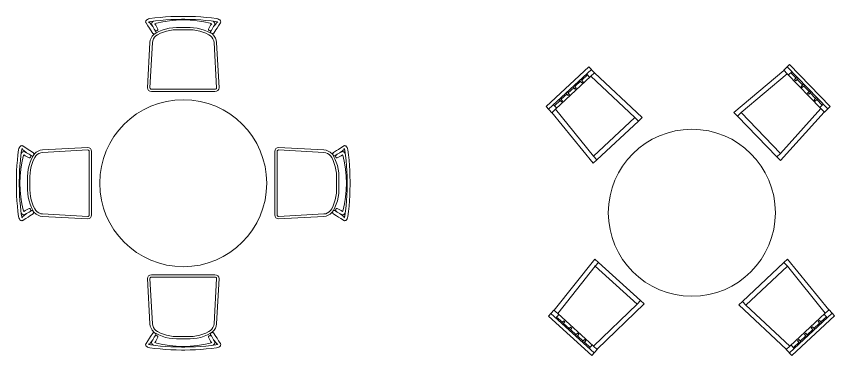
# Model space of a CAD drawing. Header units: millimetres. Extents: x 15905 to 65459, y 54615 to 76704.
# Drawn here: x 41720 to 46618, y 67674 to 69705 of the extents above; entities that cross this region are included whole.
import ezdxf

# ---------------------------------------------------------------- set-up
doc = ezdxf.new("R2010")
doc.units = ezdxf.units.MM
doc.layers.add('Столы', color=250, linetype='Continuous', lineweight=5)

# ---------------------------------------------------------------- blocks, each defined once
blk = doc.blocks.new('ОГ017 на4персон столR500')
for p, q in [((-213, 980.8), (-218.5, 977.6)), ((-218.5, 977.6), (-213, 980.8)), ((-207, 983.1), (-213, 980.8)), ((-213, 980.8), (-207, 983.1)), ((-207, 983.1), (-200, 985.1)), ((-200, 985), (-207, 983.1)), ((-168.9, 989), (-200, 985)), ((-200, 985.1), (-168.9, 989)), ((-137.9, 992.4), (-168.9, 989)), ((-168.9, 989), (-137.9, 992.4)), ((-106.3, 995.1), (-137.9, 992.4)), ((-137.9, 992.4), (-106.3, 995.1)), ((-74.4, 997.1), (-106.3, 995.1)), ((-106.3, 995.1), (-74.4, 997.1)), ((-42.2, 998.3), (-74.4, 997.1)), ((-74.4, 997.1), (-42.2, 998.3)), ((-73.3, 979.4), (-41.7, 980.6)), ((-10, 998.7), (-42.2, 998.3)), ((-42.2, 998.3), (-10, 998.7)), ((-41.7, 980.6), (-9.9, 981)), ((10, 998.7), (-10, 998.7)), ((-10, 998.7), (10, 998.7)), ((-9.9, 981), (9.9, 981)), ((41.7, 980.6), (9.9, 981)), ((42.2, 998.3), (10, 998.7)), ((42.2, 998.3), (10, 998.7)), ((73.3, 979.4), (41.7, 980.6)), ((74.4, 997.1), (42.2, 998.3)), ((74.4, 997.1), (42.2, 998.3)), ((106.3, 995.1), (74.4, 997.1)), ((106.3, 995.1), (74.4, 997.1)), ((137.9, 992.4), (106.3, 995.1)), ((137.9, 992.4), (106.3, 995.1)), ((168.9, 989), (137.9, 992.4)), ((168.9, 989), (137.9, 992.4)), ((200, 985), (168.9, 989)), ((200, 985.1), (168.9, 989)), ((207, 983.1), (200, 985.1)), ((207, 983.1), (200, 985)), ((213, 980.8), (207, 983.1)), ((213, 980.8), (207, 983.1)), ((218.5, 977.6), (213, 980.8)), ((218.5, 977.6), (213, 980.8)), ((-224.1, 969.6), (-225, 966.2)), ((-225, 966.2), (-224.1, 969.6)), ((-225, 966.2), (-224.2, 963)), ((-225, 966.2), (-224.2, 963)), ((-224.2, 963), (-223.4, 960.2)), ((-223.4, 960.2), (-224.2, 963)), ((-222.9, 972.9), (-224.1, 969.6)), ((-224.1, 969.6), (-222.9, 972.9)), ((-223.4, 960.2), (-222.3, 959)), ((-223.4, 960.2), (-222.3, 959)), ((-218.5, 977.6), (-222.9, 972.9)), ((-222.9, 972.9), (-218.5, 977.6)), ((-222.3, 959), (-211.9, 942.9)), ((-211.9, 942.9), (-222.3, 959)), ((-211.9, 942.9), (-202.6, 928.5)), ((-202.6, 928.5), (-211.9, 942.9)), ((-207.9, 961.8), (-205.5, 964.1)), ((-205.5, 964.1), (-203.7, 965.1)), ((-203.7, 965.1), (-200.2, 966.4)), ((-194.4, 952.9), (-203.5, 965.2)), ((-200.2, 966.4), (-195.7, 967.7)), ((-195.7, 967.7), (-166.3, 971.4)), ((-183.9, 939.3), (-194.4, 952.9)), ((-188.5, 957.8), (-189.4, 954.7)), ((-188.3, 948.8), (-189.4, 954.7)), ((-188.5, 957.8), (-187.5, 960.8)), ((-182.1, 937.7), (-188.3, 948.8)), ((-187.5, 960.8), (-183.7, 965.5)), ((-180.8, 935.4), (-183.9, 939.3)), ((-183.7, 965.5), (-178.6, 969.3)), ((-177.4, 929.4), (-182.1, 937.7)), ((-178.6, 969.3), (-176.9, 970.1)), ((-170.3, 951), (-169.7, 952.8)), ((-169.7, 952.8), (-169.3, 953.3)), ((-169.3, 953.3), (-167.8, 954.3)), ((-164.3, 945.7), (-168.9, 953.6)), ((-167.8, 954.3), (-164.8, 955.7)), ((-166.3, 971.4), (-135.7, 974.8)), ((-164.8, 955.7), (-160.5, 957.2)), ((-159.5, 937.1), (-164.3, 945.7)), ((-160.5, 957.2), (-122.8, 965.8)), ((-155.6, 929.8), (-159.5, 937.1)), ((-135.7, 974.8), (-104.7, 977.4)), ((-122.8, 965.8), (-83, 972.3)), ((-104.7, 977.4), (-73.3, 979.4)), ((-83, 972.3), (-41.8, 976.2)), ((-40.7, 931.4), (-62.5, 930.5)), ((-41.8, 976.2), (0, 977.1)), ((40.7, 931.4), (-40.7, 931.4)), ((41.8, 976.2), (0, 977.1)), ((62.5, 930.5), (40.7, 931.4)), ((83, 972.3), (41.8, 976.2)), ((104.7, 977.4), (73.3, 979.4)), ((122.8, 965.8), (83, 972.3)), ((135.7, 974.8), (104.7, 977.4)), ((160.5, 957.2), (122.8, 965.8)), ((166.3, 971.4), (135.7, 974.8)), ((155.6, 929.8), (159.5, 937.1)), ((159.5, 937.1), (164.3, 945.7)), ((164.8, 955.7), (160.5, 957.2)), ((164.3, 945.7), (168.9, 953.6)), ((167.8, 954.3), (164.8, 955.7)), ((195.7, 967.7), (166.3, 971.4)), ((169.3, 953.3), (167.8, 954.3)), ((169.7, 952.8), (169.3, 953.3)), ((170.3, 951), (169.7, 952.8)), ((178.6, 969.3), (176.9, 970.1)), ((177.4, 929.4), (182.1, 937.7)), ((183.7, 965.5), (178.6, 969.3)), ((180.8, 935.4), (183.9, 939.3)), ((182.1, 937.7), (188.3, 948.8)), ((187.5, 960.8), (183.7, 965.5)), ((183.9, 939.3), (194.4, 952.9)), ((188.5, 957.8), (187.5, 960.8)), ((188.3, 948.8), (189.4, 954.7)), ((188.5, 957.8), (189.4, 954.7)), ((194.4, 952.9), (203.5, 965.2)), ((200.2, 966.4), (195.7, 967.7)), ((203.7, 965.1), (200.2, 966.4)), ((202.6, 928.5), (211.9, 942.9)), ((202.6, 928.5), (211.9, 942.9)), ((205.5, 964.1), (203.7, 965.1)), ((207.9, 961.8), (205.5, 964.1)), ((211.9, 942.9), (222.3, 959)), ((211.9, 942.9), (222.3, 959)), ((222.9, 972.9), (218.5, 977.6)), ((222.9, 972.9), (218.5, 977.6)), ((222.3, 959), (223.4, 960.2)), ((223.4, 960.2), (222.3, 959)), ((223.9, 969.9), (222.9, 972.9)), ((222.9, 972.9), (223.9, 969.9)), ((223.4, 960.2), (224.2, 963)), ((223.4, 960.2), (224.2, 963)), ((225, 966.2), (223.9, 969.9)), ((225, 966.2), (223.9, 969.9)), ((224.2, 963), (225, 966.2)), ((225, 966.2), (224.2, 963)), ((-202.6, 928.5), (-195.5, 917.3)), ((-195.5, 917.3), (-202.6, 928.5)), ((-195.5, 917.3), (-181.4, 896.4)), ((-181.4, 896.4), (-195.5, 917.3)), ((-175.4, 889.8), (-185, 879.6)), ((-175.4, 889.8), (-185, 879.6)), ((-181.4, 896.4), (-179.6, 895.4)), ((-181.4, 896.4), (-177.7, 894.6)), ((-179.6, 895.4), (-177.7, 894.6)), ((-177.7, 894.6), (-175.6, 894.2)), ((-177.7, 894.6), (-173.6, 894.1)), ((-173.7, 922.4), (-177.4, 929.4)), ((-175.6, 894.2), (-173.5, 894.1)), ((-164, 898.6), (-175.4, 889.8)), ((-170.6, 893.5), (-175.4, 889.8)), ((-173.2, 921.6), (-173.7, 922.4)), ((-173.6, 894.1), (-169.5, 894.9)), ((-173.5, 894.1), (-171.4, 894.4)), ((-173.2, 921.6), (-170.4, 917.1)), ((-171.7, 873.3), (-163.2, 881.7)), ((-171.4, 894.4), (-170.6, 893.5)), ((-170.4, 917.1), (-168.4, 914.7)), ((-169.5, 915.8), (-165.1, 910.7)), ((-169.5, 894.9), (-166, 897)), ((-168.4, 914.7), (-165.7, 913)), ((-166, 897), (-163.6, 900.1)), ((-165.7, 913), (-162.5, 912.3)), ((-163.1, 907.4), (-165.1, 910.7)), ((-145.2, 908.1), (-164, 898.6)), ((-163.6, 900.1), (-162.6, 903.7)), ((-163.2, 881.7), (-153.2, 888.8)), ((-162.6, 903.7), (-163.1, 907.4)), ((-162.5, 912.3), (-159.2, 912.5)), ((-159.2, 912.5), (-156.2, 913.7)), ((-156.2, 913.7), (-153.8, 915.7)), ((-151.8, 921.2), (-155.6, 929.8)), ((-153.8, 915.7), (-152.3, 918.3)), ((-153.2, 888.8), (-136, 897.3)), ((-152.3, 918.3), (-151.8, 921.2)), ((-125.5, 916.4), (-145.2, 908.1)), ((-136, 897.3), (-117.9, 904.5)), ((-105.1, 922.9), (-125.5, 916.4)), ((-117.9, 904.5), (-99.2, 910.2)), ((-84, 927.6), (-105.1, 922.9)), ((-99.2, 910.2), (-80, 914.4)), ((-62.5, 930.5), (-84, 927.6)), ((-80, 914.4), (-60.5, 917.1)), ((-60.5, 917.1), (-40.7, 918.1)), ((-40.7, 918.1), (40.7, 918.1)), ((40.7, 918.1), (60.5, 917.1)), ((60.5, 917.1), (80, 914.4)), ((84, 927.6), (62.5, 930.5)), ((80, 914.4), (99.2, 910.2)), ((105.1, 922.9), (84, 927.6)), ((99.2, 910.2), (117.9, 904.5)), ((125.5, 916.4), (105.1, 922.9)), ((117.9, 904.5), (136, 897.3)), ((145.2, 908.1), (125.5, 916.4)), ((136, 897.3), (153.2, 888.8)), ((145.2, 908.1), (174.4, 894.3)), ((151.8, 921.2), (155.6, 929.8)), ((151.8, 921.2), (152.3, 918.3)), ((152.3, 918.3), (153.8, 915.7)), ((153.2, 888.8), (163.2, 881.7)), ((153.8, 915.7), (156.2, 913.7)), ((156.2, 913.7), (159.2, 912.5)), ((159.2, 912.5), (162.5, 912.3)), ((162.5, 912.3), (165.7, 913)), ((163.2, 881.7), (171.7, 873.3)), ((163.7, 907.6), (163.6, 903.9)), ((163.6, 903.9), (165.1, 900.5)), ((165.2, 911), (163.7, 907.6)), ((165.1, 900.5), (167.8, 897.7)), ((169.5, 915.8), (165.2, 911)), ((165.7, 913), (168.4, 914.7)), ((167.8, 897.7), (171.4, 896)), ((168.4, 914.7), (170.4, 917.1)), ((173.2, 921.6), (170.4, 917.1)), ((171.4, 896), (175.5, 895.6)), ((172.4, 895.2), (172.7, 895.7)), ((174.4, 894.2), (172.4, 895.2)), ((172.7, 895.7), (174.5, 895.6)), ((173.2, 921.6), (173.7, 922.4)), ((173.7, 922.4), (177.4, 929.4)), ((185, 879.6), (174.4, 894.3)), ((185, 879.6), (174.4, 894.2)), ((174.5, 895.6), (176.4, 895.7)), ((175.5, 895.6), (179.5, 896.5)), ((176.4, 895.7), (178.2, 896.1)), ((178.2, 896.1), (179.9, 896.7)), ((179.5, 896.5), (182.8, 898.7)), ((179.9, 896.7), (181.5, 897.6)), ((181.5, 897.6), (182.8, 898.6)), ((182.8, 898.6), (195.5, 917.3)), ((182.8, 898.7), (195.5, 917.3)), ((195.5, 917.3), (202.6, 928.5)), ((195.5, 917.3), (202.6, 928.5)), ((-199.3, 842.4), (-214.2, 570.9)), ((-199.3, 842.4), (-214.2, 570.9)), ((-197.2, 855.5), (-199.3, 842.4)), ((-197.2, 855.5), (-199.3, 842.4)), ((-199.3, 570.9), (-184.4, 841.7)), ((-192.4, 868.1), (-197.2, 855.5)), ((-192.4, 868.1), (-197.2, 855.5)), ((-185, 879.6), (-192.4, 868.1)), ((-185, 879.6), (-192.4, 868.1)), ((-184.4, 841.7), (-182.5, 852.9)), ((-182.5, 852.9), (-178.2, 863.6)), ((-178.2, 863.6), (-171.7, 873.3)), ((171.7, 873.3), (178.2, 863.6)), ((178.2, 863.6), (182.5, 852.9)), ((182.5, 852.9), (184.4, 841.7)), ((184.4, 841.7), (199.3, 570.9)), ((192.4, 868.1), (185, 879.6)), ((192.4, 868.1), (185, 879.6)), ((197.2, 855.5), (192.4, 868.1)), ((197.2, 855.5), (192.4, 868.1)), ((199.3, 842.4), (197.2, 855.5)), ((199.3, 842.4), (197.2, 855.5)), ((214.2, 570.9), (199.3, 842.4)), ((214.2, 570.9), (199.3, 842.4)), ((-214.2, 570.9), (-212.3, 562.4)), ((-214.2, 570.9), (-212.3, 562.4)), ((-212.3, 562.4), (-206.9, 555.2)), ((-212.3, 562.4), (-206.9, 555.2)), ((-206.9, 555.2), (-198.9, 550.4)), ((-206.9, 555.2), (-198.9, 550.4)), ((-198.5, 567.5), (-199.3, 570.9)), ((-198.9, 550.4), (-189.3, 548.7)), ((-198.9, 550.4), (-189.3, 548.7)), ((-196.4, 564.6), (-198.5, 567.5)), ((-193.1, 562.7), (-196.4, 564.6)), ((-189.3, 562), (-193.1, 562.7)), ((189.3, 562), (-189.3, 562)), ((-189.3, 548.7), (189.3, 548.7)), ((-189.3, 548.7), (189.3, 548.7)), ((193.1, 562.7), (189.3, 562)), ((189.3, 548.7), (198.9, 550.4)), ((189.3, 548.7), (198.9, 550.4)), ((196.4, 564.6), (193.1, 562.7)), ((198.5, 567.5), (196.4, 564.6)), ((199.3, 570.9), (198.5, 567.5)), ((198.9, 550.4), (206.9, 555.2)), ((198.9, 550.4), (206.9, 555.2)), ((206.9, 555.2), (212.3, 562.4)), ((206.9, 555.2), (212.3, 562.4)), ((212.3, 562.4), (214.2, 570.9)), ((212.3, 562.4), (214.2, 570.9)), ((-989, 168.9), (-985, 200)), ((-985.1, 200), (-989, 168.9)), ((-983.1, 207), (-985.1, 200)), ((-985, 200), (-983.1, 207)), ((-983.1, 207), (-980.8, 213)), ((-980.8, 213), (-983.1, 207)), ((-980.8, 213), (-977.6, 218.5)), ((-977.6, 218.5), (-980.8, 213)), ((-977.6, 218.5), (-972.9, 222.9)), ((-972.9, 222.9), (-977.6, 218.5)), ((-972.9, 222.9), (-969.6, 224.1)), ((-969.6, 224.1), (-972.9, 222.9)), ((-969.6, 224.1), (-966.2, 225)), ((-966.2, 225), (-969.6, 224.1)), ((-966.4, 200.2), (-967.7, 195.7)), ((-965.1, 203.7), (-966.4, 200.2)), ((-966.2, 225), (-963, 224.2)), ((-966.2, 225), (-963, 224.2)), ((-952.9, 194.4), (-965.2, 203.5)), ((-964.1, 205.5), (-965.1, 203.7)), ((-961.8, 207.9), (-964.1, 205.5)), ((-963, 224.2), (-960.2, 223.4)), ((-960.2, 223.4), (-963, 224.2)), ((-960.2, 223.4), (-959, 222.3)), ((-960.2, 223.4), (-959, 222.3)), ((-959, 222.3), (-942.9, 211.9)), ((-942.9, 211.9), (-959, 222.3)), ((-942.9, 211.9), (-928.5, 202.6)), ((-928.5, 202.6), (-942.9, 211.9)), ((-928.5, 202.6), (-917.3, 195.5)), ((-917.3, 195.5), (-928.5, 202.6)), ((-868.1, 192.4), (-855.5, 197.2)), ((-868.1, 192.4), (-855.5, 197.2)), ((-855.5, 197.2), (-842.4, 199.3)), ((-855.5, 197.2), (-842.4, 199.3)), ((-842.4, 199.3), (-570.9, 214.2)), ((-842.4, 199.3), (-570.9, 214.2)), ((-570.9, 199.3), (-841.7, 184.4)), ((-570.9, 214.2), (-562.4, 212.3)), ((-570.9, 214.2), (-562.4, 212.3)), ((-567.5, 198.5), (-570.9, 199.3)), ((-564.6, 196.4), (-567.5, 198.5)), ((-562.7, 193.1), (-564.6, 196.4)), ((-562.4, 212.3), (-555.2, 206.9)), ((-562.4, 212.3), (-555.2, 206.9)), ((-555.2, 206.9), (-550.4, 198.9)), ((-555.2, 206.9), (-550.4, 198.9)), ((-550.4, 198.9), (-548.7, 189.3)), ((-550.4, 198.9), (-548.7, 189.3)), ((548.7, 189.3), (550.4, 198.9)), ((548.7, 189.3), (550.4, 198.9)), ((550.4, 198.9), (555.2, 206.9)), ((550.4, 198.9), (555.2, 206.9)), ((555.2, 206.9), (562.4, 212.3)), ((555.2, 206.9), (562.4, 212.3)), ((562.4, 212.3), (570.9, 214.2)), ((562.4, 212.3), (570.9, 214.2)), ((564.6, 196.4), (562.7, 193.1)), ((567.5, 198.5), (564.6, 196.4)), ((570.9, 199.3), (567.5, 198.5)), ((570.9, 214.2), (842.4, 199.3)), ((570.9, 214.2), (842.4, 199.3)), ((841.7, 184.4), (570.9, 199.3)), ((842.4, 199.3), (855.5, 197.2)), ((842.4, 199.3), (855.5, 197.2)), ((855.5, 197.2), (868.1, 192.4)), ((855.5, 197.2), (868.1, 192.4)), ((917.3, 195.5), (928.5, 202.6)), ((917.3, 195.5), (928.5, 202.6)), ((928.5, 202.6), (942.9, 211.9)), ((928.5, 202.6), (942.9, 211.9)), ((942.9, 211.9), (959, 222.3)), ((942.9, 211.9), (959, 222.3)), ((952.9, 194.4), (965.2, 203.5)), ((959, 222.3), (960.2, 223.4)), ((960.2, 223.4), (959, 222.3)), ((960.2, 223.4), (963, 224.2)), ((960.2, 223.4), (963, 224.2)), ((961.8, 207.9), (964.1, 205.5)), ((963, 224.2), (966.2, 225)), ((966.2, 225), (963, 224.2)), ((964.1, 205.5), (965.1, 203.7)), ((965.1, 203.7), (966.4, 200.2)), ((966.2, 225), (969.9, 223.9)), ((966.2, 225), (969.9, 223.9)), ((966.4, 200.2), (967.7, 195.7)), ((969.9, 223.9), (972.9, 222.9)), ((972.9, 222.9), (969.9, 223.9)), ((972.9, 222.9), (977.6, 218.5)), ((972.9, 222.9), (977.6, 218.5)), ((977.6, 218.5), (980.8, 213)), ((977.6, 218.5), (980.8, 213)), ((980.8, 213), (983.1, 207)), ((980.8, 213), (983.1, 207)), ((983.1, 207), (985, 200)), ((983.1, 207), (985.1, 200)), ((985, 200), (989, 168.9)), ((985.1, 200), (989, 168.9)), ((-992.4, 137.9), (-989, 168.9)), ((-989, 168.9), (-992.4, 137.9)), ((-971.4, 166.3), (-974.8, 135.7)), ((-967.7, 195.7), (-971.4, 166.3)), ((-969.3, 178.6), (-970.1, 176.9)), ((-965.5, 183.7), (-969.3, 178.6)), ((-957.2, 160.5), (-965.8, 122.8)), ((-960.8, 187.5), (-965.5, 183.7)), ((-957.8, 188.5), (-960.8, 187.5)), ((-957.8, 188.5), (-954.7, 189.4)), ((-955.7, 164.8), (-957.2, 160.5)), ((-954.3, 167.8), (-955.7, 164.8)), ((-948.8, 188.3), (-954.7, 189.4)), ((-953.3, 169.3), (-954.3, 167.8)), ((-945.7, 164.3), (-953.6, 168.9)), ((-952.8, 169.7), (-953.3, 169.3)), ((-939.3, 183.9), (-952.9, 194.4)), ((-951, 170.3), (-952.8, 169.7)), ((-937.7, 182.1), (-948.8, 188.3)), ((-937.1, 159.5), (-945.7, 164.3)), ((-935.4, 180.8), (-939.3, 183.9)), ((-929.4, 177.4), (-937.7, 182.1)), ((-929.8, 155.6), (-937.1, 159.5)), ((-921.2, 151.8), (-929.8, 155.6)), ((-922.4, 173.7), (-929.4, 177.4)), ((-921.6, 173.2), (-922.4, 173.7)), ((-921.6, 173.2), (-917.1, 170.4)), ((-918.3, 152.3), (-921.2, 151.8)), ((-915.7, 153.8), (-918.3, 152.3)), ((-917.3, 195.5), (-896.4, 181.4)), ((-896.4, 181.4), (-917.3, 195.5)), ((-917.1, 170.4), (-914.7, 168.4)), ((-915.8, 169.5), (-910.7, 165.1)), ((-913.7, 156.2), (-915.7, 153.8)), ((-914.7, 168.4), (-913, 165.7)), ((-912.5, 159.2), (-913.7, 156.2)), ((-913, 165.7), (-912.3, 162.5)), ((-912.3, 162.5), (-912.5, 159.2)), ((-907.4, 163.1), (-910.7, 165.1)), ((-908.1, 145.2), (-898.6, 164)), ((-903.7, 162.6), (-907.4, 163.1)), ((-900.1, 163.6), (-903.7, 162.6)), ((-897, 166), (-900.1, 163.6)), ((-898.6, 164), (-889.8, 175.4)), ((-888.8, 153.2), (-897.3, 136)), ((-894.9, 169.5), (-897, 166)), ((-896.4, 181.4), (-895.4, 179.6)), ((-896.4, 181.4), (-894.6, 177.7)), ((-895.4, 179.6), (-894.6, 177.7)), ((-894.1, 173.6), (-894.9, 169.5)), ((-894.6, 177.7), (-894.2, 175.6)), ((-894.6, 177.7), (-894.1, 173.6)), ((-894.1, 173.5), (-894.4, 171.4)), ((-894.4, 171.4), (-893.5, 170.6)), ((-894.2, 175.6), (-894.1, 173.5)), ((-893.5, 170.6), (-889.8, 175.4)), ((-889.8, 175.4), (-879.6, 185)), ((-889.8, 175.4), (-879.6, 185)), ((-881.7, 163.2), (-888.8, 153.2)), ((-873.3, 171.7), (-881.7, 163.2)), ((-879.6, 185), (-868.1, 192.4)), ((-879.6, 185), (-868.1, 192.4)), ((-863.6, 178.2), (-873.3, 171.7)), ((-852.9, 182.5), (-863.6, 178.2)), ((-841.7, 184.4), (-852.9, 182.5)), ((-562, 189.3), (-562.7, 193.1)), ((-562, -189.3), (-562, 189.3)), ((-548.7, 189.3), (-548.7, -189.3)), ((-548.7, 189.3), (-548.7, -189.3)), ((548.7, -189.3), (548.7, 189.3)), ((548.7, -189.3), (548.7, 189.3)), ((562.7, 193.1), (562, 189.3)), ((562, 189.3), (562, -189.3)), ((852.9, 182.5), (841.7, 184.4)), ((863.6, 178.2), (852.9, 182.5)), ((873.3, 171.7), (863.6, 178.2)), ((868.1, 192.4), (879.6, 185)), ((868.1, 192.4), (879.6, 185)), ((881.7, 163.2), (873.3, 171.7)), ((879.6, 185), (894.2, 174.4)), ((879.6, 185), (894.3, 174.4)), ((888.8, 153.2), (881.7, 163.2)), ((897.3, 136), (888.8, 153.2)), ((894.2, 174.4), (895.2, 172.4)), ((908.1, 145.2), (894.3, 174.4)), ((895.2, 172.4), (895.7, 172.7)), ((895.6, 175.5), (896.5, 179.5)), ((895.6, 174.5), (895.7, 176.4)), ((896, 171.4), (895.6, 175.5)), ((895.7, 172.7), (895.6, 174.5)), ((895.7, 176.4), (896.1, 178.2)), ((897.7, 167.8), (896, 171.4)), ((896.1, 178.2), (896.7, 179.9)), ((896.5, 179.5), (898.7, 182.8)), ((896.7, 179.9), (897.6, 181.5)), ((897.6, 181.5), (898.6, 182.8)), ((900.5, 165.1), (897.7, 167.8)), ((898.6, 182.8), (917.3, 195.5)), ((898.7, 182.8), (917.3, 195.5)), ((903.9, 163.6), (900.5, 165.1)), ((907.6, 163.7), (903.9, 163.6)), ((911, 165.2), (907.6, 163.7)), ((915.8, 169.5), (911, 165.2)), ((912.3, 162.5), (913, 165.7)), ((912.5, 159.2), (912.3, 162.5)), ((913.7, 156.2), (912.5, 159.2)), ((913, 165.7), (914.7, 168.4)), ((915.7, 153.8), (913.7, 156.2)), ((914.7, 168.4), (917.1, 170.4)), ((918.3, 152.3), (915.7, 153.8)), ((921.6, 173.2), (917.1, 170.4)), ((921.2, 151.8), (918.3, 152.3)), ((921.2, 151.8), (929.8, 155.6)), ((921.6, 173.2), (922.4, 173.7)), ((922.4, 173.7), (929.4, 177.4)), ((929.4, 177.4), (937.7, 182.1)), ((929.8, 155.6), (937.1, 159.5)), ((935.4, 180.8), (939.3, 183.9)), ((937.1, 159.5), (945.7, 164.3)), ((937.7, 182.1), (948.8, 188.3)), ((939.3, 183.9), (952.9, 194.4)), ((945.7, 164.3), (953.6, 168.9)), ((948.8, 188.3), (954.7, 189.4)), ((951, 170.3), (952.8, 169.7)), ((952.8, 169.7), (953.3, 169.3)), ((953.3, 169.3), (954.3, 167.8)), ((954.3, 167.8), (955.7, 164.8)), ((957.8, 188.5), (954.7, 189.4)), ((955.7, 164.8), (957.2, 160.5)), ((957.2, 160.5), (965.8, 122.8)), ((957.8, 188.5), (960.8, 187.5)), ((960.8, 187.5), (965.5, 183.7)), ((965.5, 183.7), (969.3, 178.6)), ((967.7, 195.7), (971.4, 166.3)), ((969.3, 178.6), (970.1, 176.9)), ((971.4, 166.3), (974.8, 135.7)), ((989, 168.9), (992.4, 137.9)), ((989, 168.9), (992.4, 137.9)), ((-997.1, 74.4), (-995.1, 106.3)), ((-995.1, 106.3), (-997.1, 74.4)), ((-995.1, 106.3), (-992.4, 137.9)), ((-992.4, 137.9), (-995.1, 106.3)), ((-977.4, 104.7), (-979.4, 73.3)), ((-974.8, 135.7), (-977.4, 104.7)), ((-965.8, 122.8), (-972.3, 83)), ((-927.6, 84), (-922.9, 105.1)), ((-922.9, 105.1), (-916.4, 125.5)), ((-916.4, 125.5), (-908.1, 145.2)), ((-910.2, 99.2), (-914.4, 80)), ((-904.5, 117.9), (-910.2, 99.2)), ((-897.3, 136), (-904.5, 117.9)), ((904.5, 117.9), (897.3, 136)), ((910.2, 99.2), (904.5, 117.9)), ((908.1, 145.2), (916.4, 125.5)), ((914.4, 80), (910.2, 99.2)), ((916.4, 125.5), (922.9, 105.1)), ((922.9, 105.1), (927.6, 84)), ((965.8, 122.8), (972.3, 83)), ((974.8, 135.7), (977.4, 104.7)), ((977.4, 104.7), (979.4, 73.3)), ((992.4, 137.9), (995.1, 106.3)), ((992.4, 137.9), (995.1, 106.3)), ((995.1, 106.3), (997.1, 74.4)), ((995.1, 106.3), (997.1, 74.4)), ((-998.3, 42.2), (-997.1, 74.4)), ((-997.1, 74.4), (-998.3, 42.2)), ((-979.4, 73.3), (-980.6, 41.7)), ((-972.3, 83), (-976.2, 41.8)), ((-931.4, 40.7), (-930.5, 62.5)), ((-930.5, 62.5), (-927.6, 84)), ((-917.1, 60.5), (-918.1, 40.7)), ((-914.4, 80), (-917.1, 60.5)), ((917.1, 60.5), (914.4, 80)), ((918.1, 40.7), (917.1, 60.5)), ((927.6, 84), (930.5, 62.5)), ((930.5, 62.5), (931.4, 40.7)), ((972.3, 83), (976.2, 41.8)), ((979.4, 73.3), (980.6, 41.7)), ((997.1, 74.4), (998.3, 42.2)), ((997.1, 74.4), (998.3, 42.2)), ((-998.7, 10), (-998.3, 42.2)), ((-998.3, 42.2), (-998.7, 10)), ((-998.7, -10), (-998.7, 10)), ((-998.7, 10), (-998.7, -10)), ((-980.6, 41.7), (-981, 9.9)), ((-981, 9.9), (-981, -9.9)), ((-976.2, 41.8), (-977.1, 0)), ((-931.4, -40.7), (-931.4, 40.7)), ((-918.1, 40.7), (-918.1, -40.7)), ((918.1, -40.7), (918.1, 40.7)), ((931.4, 40.7), (931.4, -40.7)), ((976.2, 41.8), (977.1, 0)), ((976.2, -41.8), (977.1, 0)), ((980.6, 41.7), (981, 9.9)), ((981, -9.9), (981, 9.9)), ((998.3, 42.2), (998.7, 10)), ((998.3, 42.2), (998.7, 10)), ((998.7, 10), (998.7, -10)), ((998.7, -10), (998.7, 10)), ((-998.3, -42.2), (-998.7, -10)), ((-998.3, -42.2), (-998.7, -10)), ((-997.1, -74.4), (-998.3, -42.2)), ((-997.1, -74.4), (-998.3, -42.2)), ((-980.6, -41.7), (-981, -9.9)), ((-979.4, -73.3), (-980.6, -41.7)), ((-976.2, -41.8), (-977.1, 0)), ((-972.3, -83), (-976.2, -41.8)), ((-930.5, -62.5), (-931.4, -40.7)), ((-918.1, -40.7), (-917.1, -60.5)), ((917.1, -60.5), (918.1, -40.7)), ((931.4, -40.7), (930.5, -62.5)), ((972.3, -83), (976.2, -41.8)), ((979.4, -73.3), (980.6, -41.7)), ((980.6, -41.7), (981, -9.9)), ((998.3, -42.2), (997.1, -74.4)), ((997.1, -74.4), (998.3, -42.2)), ((998.7, -10), (998.3, -42.2)), ((998.3, -42.2), (998.7, -10)), ((-995.1, -106.3), (-997.1, -74.4)), ((-995.1, -106.3), (-997.1, -74.4)), ((-977.4, -104.7), (-979.4, -73.3)), ((-965.8, -122.8), (-972.3, -83)), ((-927.6, -84), (-930.5, -62.5)), ((-922.9, -105.1), (-927.6, -84)), ((-917.1, -60.5), (-914.4, -80)), ((-914.4, -80), (-910.2, -99.2)), ((910.2, -99.2), (914.4, -80)), ((914.4, -80), (917.1, -60.5)), ((927.6, -84), (922.9, -105.1)), ((930.5, -62.5), (927.6, -84)), ((965.8, -122.8), (972.3, -83)), ((977.4, -104.7), (979.4, -73.3)), ((997.1, -74.4), (995.1, -106.3)), ((995.1, -106.3), (997.1, -74.4)), ((-992.4, -137.9), (-995.1, -106.3)), ((-992.4, -137.9), (-995.1, -106.3)), ((-989, -168.9), (-992.4, -137.9)), ((-989, -168.9), (-992.4, -137.9)), ((-974.8, -135.7), (-977.4, -104.7)), ((-971.4, -166.3), (-974.8, -135.7)), ((-957.2, -160.5), (-965.8, -122.8)), ((-916.4, -125.5), (-922.9, -105.1)), ((-908.1, -145.2), (-916.4, -125.5)), ((-910.2, -99.2), (-904.5, -117.9)), ((-908.1, -145.2), (-894.3, -174.4)), ((-904.5, -117.9), (-897.3, -136)), ((-897.3, -136), (-888.8, -153.2)), ((888.8, -153.2), (897.3, -136)), ((897.3, -136), (904.5, -117.9)), ((908.1, -145.2), (898.6, -164)), ((904.5, -117.9), (910.2, -99.2)), ((916.4, -125.5), (908.1, -145.2)), ((922.9, -105.1), (916.4, -125.5)), ((957.2, -160.5), (965.8, -122.8)), ((971.4, -166.3), (974.8, -135.7)), ((974.8, -135.7), (977.4, -104.7)), ((992.4, -137.9), (989, -168.9)), ((989, -168.9), (992.4, -137.9)), ((995.1, -106.3), (992.4, -137.9)), ((992.4, -137.9), (995.1, -106.3)), ((-985, -200), (-989, -168.9)), ((-985.1, -200), (-989, -168.9)), ((-967.7, -195.7), (-971.4, -166.3)), ((-969.3, -178.6), (-970.1, -176.9)), ((-965.5, -183.7), (-969.3, -178.6)), ((-966.4, -200.2), (-967.7, -195.7)), ((-960.8, -187.5), (-965.5, -183.7)), ((-952.9, -194.4), (-965.2, -203.5)), ((-957.8, -188.5), (-960.8, -187.5)), ((-957.8, -188.5), (-954.7, -189.4)), ((-955.7, -164.8), (-957.2, -160.5)), ((-954.3, -167.8), (-955.7, -164.8)), ((-948.8, -188.3), (-954.7, -189.4)), ((-953.3, -169.3), (-954.3, -167.8)), ((-945.7, -164.3), (-953.6, -168.9)), ((-952.8, -169.7), (-953.3, -169.3)), ((-939.3, -183.9), (-952.9, -194.4)), ((-951, -170.3), (-952.8, -169.7)), ((-937.7, -182.1), (-948.8, -188.3)), ((-937.1, -159.5), (-945.7, -164.3)), ((-935.4, -180.8), (-939.3, -183.9)), ((-929.4, -177.4), (-937.7, -182.1)), ((-929.8, -155.6), (-937.1, -159.5)), ((-921.2, -151.8), (-929.8, -155.6)), ((-922.4, -173.7), (-929.4, -177.4)), ((-917.3, -195.5), (-928.5, -202.6)), ((-917.3, -195.5), (-928.5, -202.6)), ((-921.6, -173.2), (-922.4, -173.7)), ((-921.6, -173.2), (-917.1, -170.4)), ((-921.2, -151.8), (-918.3, -152.3)), ((-918.3, -152.3), (-915.7, -153.8)), ((-898.6, -182.8), (-917.3, -195.5)), ((-898.7, -182.8), (-917.3, -195.5)), ((-914.7, -168.4), (-917.1, -170.4)), ((-915.8, -169.5), (-911, -165.2)), ((-915.7, -153.8), (-913.7, -156.2)), ((-913, -165.7), (-914.7, -168.4)), ((-913.7, -156.2), (-912.5, -159.2)), ((-912.3, -162.5), (-913, -165.7)), ((-912.5, -159.2), (-912.3, -162.5)), ((-911, -165.2), (-907.6, -163.7)), ((-907.6, -163.7), (-903.9, -163.6)), ((-903.9, -163.6), (-900.5, -165.1)), ((-900.5, -165.1), (-897.7, -167.8)), ((-896.5, -179.5), (-898.7, -182.8)), ((-897.6, -181.5), (-898.6, -182.8)), ((-897.7, -167.8), (-896, -171.4)), ((-896.7, -179.9), (-897.6, -181.5)), ((-896.1, -178.2), (-896.7, -179.9)), ((-895.6, -175.5), (-896.5, -179.5)), ((-895.7, -176.4), (-896.1, -178.2)), ((-896, -171.4), (-895.6, -175.5)), ((-895.2, -172.4), (-895.7, -172.7)), ((-895.7, -172.7), (-895.6, -174.5)), ((-895.6, -174.5), (-895.7, -176.4)), ((-894.2, -174.4), (-895.2, -172.4)), ((-879.6, -185), (-894.3, -174.4)), ((-879.6, -185), (-894.2, -174.4)), ((-888.8, -153.2), (-881.7, -163.2)), ((-881.7, -163.2), (-873.3, -171.7)), ((-868.1, -192.4), (-879.6, -185)), ((-868.1, -192.4), (-879.6, -185)), ((-873.3, -171.7), (-863.6, -178.2)), ((-855.5, -197.2), (-868.1, -192.4)), ((-855.5, -197.2), (-868.1, -192.4)), ((-863.6, -178.2), (-852.9, -182.5)), ((-852.9, -182.5), (-841.7, -184.4)), ((-841.7, -184.4), (-570.9, -199.3)), ((-564.6, -196.4), (-562.7, -193.1)), ((-562.7, -193.1), (-562, -189.3)), ((-548.7, -189.3), (-550.4, -198.9)), ((-548.7, -189.3), (-550.4, -198.9)), ((550.4, -198.9), (548.7, -189.3)), ((550.4, -198.9), (548.7, -189.3)), ((562, -189.3), (562.7, -193.1)), ((562.7, -193.1), (564.6, -196.4)), ((570.9, -199.3), (841.7, -184.4)), ((841.7, -184.4), (852.9, -182.5)), ((852.9, -182.5), (863.6, -178.2)), ((868.1, -192.4), (855.5, -197.2)), ((868.1, -192.4), (855.5, -197.2)), ((863.6, -178.2), (873.3, -171.7)), ((879.6, -185), (868.1, -192.4)), ((879.6, -185), (868.1, -192.4)), ((873.3, -171.7), (881.7, -163.2)), ((889.8, -175.4), (879.6, -185)), ((889.8, -175.4), (879.6, -185)), ((881.7, -163.2), (888.8, -153.2)), ((898.6, -164), (889.8, -175.4)), ((893.5, -170.6), (889.8, -175.4)), ((894.4, -171.4), (893.5, -170.6)), ((894.1, -173.6), (894.9, -169.5)), ((894.1, -173.5), (894.4, -171.4)), ((894.2, -175.6), (894.1, -173.5)), ((894.6, -177.7), (894.1, -173.6)), ((894.6, -177.7), (894.2, -175.6)), ((895.4, -179.6), (894.6, -177.7)), ((896.4, -181.4), (894.6, -177.7)), ((894.9, -169.5), (897, -166)), ((896.4, -181.4), (895.4, -179.6)), ((917.3, -195.5), (896.4, -181.4)), ((896.4, -181.4), (917.3, -195.5)), ((897, -166), (900.1, -163.6)), ((900.1, -163.6), (903.7, -162.6)), ((903.7, -162.6), (907.4, -163.1)), ((907.4, -163.1), (910.7, -165.1)), ((915.8, -169.5), (910.7, -165.1)), ((912.3, -162.5), (912.5, -159.2)), ((913, -165.7), (912.3, -162.5)), ((912.5, -159.2), (913.7, -156.2)), ((914.7, -168.4), (913, -165.7)), ((913.7, -156.2), (915.7, -153.8)), ((917.1, -170.4), (914.7, -168.4)), ((915.7, -153.8), (918.3, -152.3)), ((921.6, -173.2), (917.1, -170.4)), ((928.5, -202.6), (917.3, -195.5)), ((917.3, -195.5), (928.5, -202.6)), ((918.3, -152.3), (921.2, -151.8)), ((921.2, -151.8), (929.8, -155.6)), ((921.6, -173.2), (922.4, -173.7)), ((922.4, -173.7), (929.4, -177.4)), ((929.4, -177.4), (937.7, -182.1)), ((929.8, -155.6), (937.1, -159.5)), ((935.4, -180.8), (939.3, -183.9)), ((937.1, -159.5), (945.7, -164.3)), ((937.7, -182.1), (948.8, -188.3)), ((939.3, -183.9), (952.9, -194.4)), ((945.7, -164.3), (953.6, -168.9)), ((948.8, -188.3), (954.7, -189.4)), ((951, -170.3), (952.8, -169.7)), ((952.8, -169.7), (953.3, -169.3)), ((952.9, -194.4), (965.2, -203.5)), ((953.3, -169.3), (954.3, -167.8)), ((954.3, -167.8), (955.7, -164.8)), ((957.8, -188.5), (954.7, -189.4)), ((955.7, -164.8), (957.2, -160.5)), ((957.8, -188.5), (960.8, -187.5)), ((960.8, -187.5), (965.5, -183.7)), ((965.5, -183.7), (969.3, -178.6)), ((966.4, -200.2), (967.7, -195.7)), ((967.7, -195.7), (971.4, -166.3)), ((969.3, -178.6), (970.1, -176.9)), ((989, -168.9), (985, -200)), ((985.1, -200), (989, -168.9)), ((-983.1, -207), (-985.1, -200)), ((-983.1, -207), (-985, -200)), ((-980.8, -213), (-983.1, -207)), ((-980.8, -213), (-983.1, -207)), ((-977.6, -218.5), (-980.8, -213)), ((-977.6, -218.5), (-980.8, -213)), ((-972.9, -222.9), (-977.6, -218.5)), ((-972.9, -222.9), (-977.6, -218.5)), ((-969.9, -223.9), (-972.9, -222.9)), ((-972.9, -222.9), (-969.9, -223.9)), ((-966.2, -225), (-969.9, -223.9)), ((-966.2, -225), (-969.9, -223.9)), ((-965.1, -203.7), (-966.4, -200.2)), ((-963, -224.2), (-966.2, -225)), ((-966.2, -225), (-963, -224.2)), ((-964.1, -205.5), (-965.1, -203.7)), ((-961.8, -207.9), (-964.1, -205.5)), ((-960.2, -223.4), (-963, -224.2)), ((-960.2, -223.4), (-963, -224.2)), ((-959, -222.3), (-960.2, -223.4)), ((-960.2, -223.4), (-959, -222.3)), ((-942.9, -211.9), (-959, -222.3)), ((-942.9, -211.9), (-959, -222.3)), ((-928.5, -202.6), (-942.9, -211.9)), ((-928.5, -202.6), (-942.9, -211.9)), ((-842.4, -199.3), (-855.5, -197.2)), ((-842.4, -199.3), (-855.5, -197.2)), ((-570.9, -214.2), (-842.4, -199.3)), ((-570.9, -214.2), (-842.4, -199.3)), ((-570.9, -199.3), (-567.5, -198.5)), ((-562.4, -212.3), (-570.9, -214.2)), ((-562.4, -212.3), (-570.9, -214.2)), ((-567.5, -198.5), (-564.6, -196.4)), ((-555.2, -206.9), (-562.4, -212.3)), ((-555.2, -206.9), (-562.4, -212.3)), ((-550.4, -198.9), (-555.2, -206.9)), ((-550.4, -198.9), (-555.2, -206.9)), ((555.2, -206.9), (550.4, -198.9)), ((555.2, -206.9), (550.4, -198.9)), ((562.4, -212.3), (555.2, -206.9)), ((562.4, -212.3), (555.2, -206.9)), ((570.9, -214.2), (562.4, -212.3)), ((570.9, -214.2), (562.4, -212.3)), ((564.6, -196.4), (567.5, -198.5)), ((567.5, -198.5), (570.9, -199.3)), ((842.4, -199.3), (570.9, -214.2)), ((842.4, -199.3), (570.9, -214.2)), ((855.5, -197.2), (842.4, -199.3)), ((855.5, -197.2), (842.4, -199.3)), ((942.9, -211.9), (928.5, -202.6)), ((928.5, -202.6), (942.9, -211.9)), ((959, -222.3), (942.9, -211.9)), ((942.9, -211.9), (959, -222.3)), ((960.2, -223.4), (959, -222.3)), ((960.2, -223.4), (959, -222.3)), ((963, -224.2), (960.2, -223.4)), ((960.2, -223.4), (963, -224.2)), ((961.8, -207.9), (964.1, -205.5)), ((966.2, -225), (963, -224.2)), ((966.2, -225), (963, -224.2)), ((964.1, -205.5), (965.1, -203.7)), ((965.1, -203.7), (966.4, -200.2)), ((969.6, -224.1), (966.2, -225)), ((966.2, -225), (969.6, -224.1)), ((972.9, -222.9), (969.6, -224.1)), ((969.6, -224.1), (972.9, -222.9)), ((977.6, -218.5), (972.9, -222.9)), ((972.9, -222.9), (977.6, -218.5)), ((980.8, -213), (977.6, -218.5)), ((977.6, -218.5), (980.8, -213)), ((983.1, -207), (980.8, -213)), ((980.8, -213), (983.1, -207)), ((985, -200), (983.1, -207)), ((983.1, -207), (985.1, -200)), ((-212.3, -562.4), (-214.2, -570.9)), ((-212.3, -562.4), (-214.2, -570.9)), ((-214.2, -570.9), (-199.3, -842.4)), ((-214.2, -570.9), (-199.3, -842.4)), ((-206.9, -555.2), (-212.3, -562.4)), ((-206.9, -555.2), (-212.3, -562.4)), ((-198.9, -550.4), (-206.9, -555.2)), ((-198.9, -550.4), (-206.9, -555.2)), ((-199.3, -570.9), (-198.5, -567.5)), ((-184.4, -841.7), (-199.3, -570.9)), ((-189.3, -548.7), (-198.9, -550.4)), ((-189.3, -548.7), (-198.9, -550.4)), ((-198.5, -567.5), (-196.4, -564.6)), ((-196.4, -564.6), (-193.1, -562.7)), ((-193.1, -562.7), (-189.3, -562)), ((189.3, -548.7), (-189.3, -548.7)), ((189.3, -548.7), (-189.3, -548.7)), ((-189.3, -562), (189.3, -562)), ((199.3, -570.9), (184.4, -841.7)), ((198.9, -550.4), (189.3, -548.7)), ((198.9, -550.4), (189.3, -548.7)), ((189.3, -562), (193.1, -562.7)), ((193.1, -562.7), (196.4, -564.6)), ((196.4, -564.6), (198.5, -567.5)), ((198.5, -567.5), (199.3, -570.9)), ((206.9, -555.2), (198.9, -550.4)), ((206.9, -555.2), (198.9, -550.4)), ((199.3, -842.4), (214.2, -570.9)), ((199.3, -842.4), (214.2, -570.9)), ((212.3, -562.4), (206.9, -555.2)), ((212.3, -562.4), (206.9, -555.2)), ((214.2, -570.9), (212.3, -562.4)), ((214.2, -570.9), (212.3, -562.4)), ((-199.3, -842.4), (-197.2, -855.5)), ((-199.3, -842.4), (-197.2, -855.5)), ((-197.2, -855.5), (-192.4, -868.1)), ((-197.2, -855.5), (-192.4, -868.1)), ((-192.4, -868.1), (-185, -879.6)), ((-192.4, -868.1), (-185, -879.6)), ((-185, -879.6), (-174.4, -894.2)), ((-185, -879.6), (-174.4, -894.3)), ((-182.5, -852.9), (-184.4, -841.7)), ((-178.2, -863.6), (-182.5, -852.9)), ((-171.7, -873.3), (-178.2, -863.6)), ((-163.2, -881.7), (-171.7, -873.3)), ((171.7, -873.3), (163.2, -881.7)), ((178.2, -863.6), (171.7, -873.3)), ((175.4, -889.8), (185, -879.6)), ((175.4, -889.8), (185, -879.6)), ((182.5, -852.9), (178.2, -863.6)), ((184.4, -841.7), (182.5, -852.9)), ((185, -879.6), (192.4, -868.1)), ((185, -879.6), (192.4, -868.1)), ((192.4, -868.1), (197.2, -855.5)), ((192.4, -868.1), (197.2, -855.5)), ((197.2, -855.5), (199.3, -842.4)), ((197.2, -855.5), (199.3, -842.4)), ((-202.6, -928.5), (-211.9, -942.9)), ((-202.6, -928.5), (-211.9, -942.9)), ((-195.5, -917.3), (-202.6, -928.5)), ((-195.5, -917.3), (-202.6, -928.5)), ((-182.8, -898.6), (-195.5, -917.3)), ((-182.8, -898.7), (-195.5, -917.3)), ((-179.5, -896.5), (-182.8, -898.7)), ((-181.5, -897.6), (-182.8, -898.6)), ((-177.4, -929.4), (-182.1, -937.7)), ((-179.9, -896.7), (-181.5, -897.6)), ((-178.2, -896.1), (-179.9, -896.7)), ((-175.5, -895.6), (-179.5, -896.5)), ((-176.4, -895.7), (-178.2, -896.1)), ((-173.7, -922.4), (-177.4, -929.4)), ((-174.5, -895.6), (-176.4, -895.7)), ((-171.4, -896), (-175.5, -895.6)), ((-172.7, -895.7), (-174.5, -895.6)), ((-174.4, -894.2), (-172.4, -895.2)), ((-145.2, -908.1), (-174.4, -894.3)), ((-173.2, -921.6), (-173.7, -922.4)), ((-173.2, -921.6), (-170.4, -917.1)), ((-172.4, -895.2), (-172.7, -895.7)), ((-167.8, -897.7), (-171.4, -896)), ((-168.4, -914.7), (-170.4, -917.1)), ((-169.5, -915.8), (-165.2, -911)), ((-165.7, -913), (-168.4, -914.7)), ((-165.1, -900.5), (-167.8, -897.7)), ((-162.5, -912.3), (-165.7, -913)), ((-165.2, -911), (-163.7, -907.6)), ((-163.6, -903.9), (-165.1, -900.5)), ((-163.7, -907.6), (-163.6, -903.9)), ((-153.2, -888.8), (-163.2, -881.7)), ((-159.2, -912.5), (-162.5, -912.3)), ((-155.6, -929.8), (-159.5, -937.1)), ((-156.2, -913.7), (-159.2, -912.5)), ((-153.8, -915.7), (-156.2, -913.7)), ((-151.8, -921.2), (-155.6, -929.8)), ((-152.3, -918.3), (-153.8, -915.7)), ((-136, -897.3), (-153.2, -888.8)), ((-151.8, -921.2), (-152.3, -918.3)), ((-145.2, -908.1), (-125.5, -916.4)), ((-117.9, -904.5), (-136, -897.3)), ((-125.5, -916.4), (-105.1, -922.9)), ((-99.2, -910.2), (-117.9, -904.5)), ((-105.1, -922.9), (-84, -927.6)), ((-80, -914.4), (-99.2, -910.2)), ((-84, -927.6), (-62.5, -930.5)), ((-60.5, -917.1), (-80, -914.4)), ((-62.5, -930.5), (-40.7, -931.4)), ((-40.7, -918.1), (-60.5, -917.1)), ((40.7, -918.1), (-40.7, -918.1)), ((60.5, -917.1), (40.7, -918.1)), ((40.7, -931.4), (62.5, -930.5)), ((80, -914.4), (60.5, -917.1)), ((62.5, -930.5), (84, -927.6)), ((99.2, -910.2), (80, -914.4)), ((84, -927.6), (105.1, -922.9)), ((117.9, -904.5), (99.2, -910.2)), ((105.1, -922.9), (125.5, -916.4)), ((136, -897.3), (117.9, -904.5)), ((125.5, -916.4), (145.2, -908.1)), ((153.2, -888.8), (136, -897.3)), ((145.2, -908.1), (164, -898.6)), ((152.3, -918.3), (151.8, -921.2)), ((151.8, -921.2), (155.6, -929.8)), ((153.8, -915.7), (152.3, -918.3)), ((163.2, -881.7), (153.2, -888.8)), ((156.2, -913.7), (153.8, -915.7)), ((155.6, -929.8), (159.5, -937.1)), ((159.2, -912.5), (156.2, -913.7)), ((162.5, -912.3), (159.2, -912.5)), ((165.7, -913), (162.5, -912.3)), ((163.6, -900.1), (162.6, -903.7)), ((162.6, -903.7), (163.1, -907.4)), ((163.1, -907.4), (165.1, -910.7)), ((166, -897), (163.6, -900.1)), ((164, -898.6), (175.4, -889.8)), ((169.5, -915.8), (165.1, -910.7)), ((168.4, -914.7), (165.7, -913)), ((169.5, -894.9), (166, -897)), ((170.4, -917.1), (168.4, -914.7)), ((173.6, -894.1), (169.5, -894.9)), ((173.2, -921.6), (170.4, -917.1)), ((170.6, -893.5), (175.4, -889.8)), ((171.4, -894.4), (170.6, -893.5)), ((173.5, -894.1), (171.4, -894.4)), ((173.2, -921.6), (173.7, -922.4)), ((175.6, -894.2), (173.5, -894.1)), ((177.7, -894.6), (173.6, -894.1)), ((173.7, -922.4), (177.4, -929.4)), ((177.7, -894.6), (175.6, -894.2)), ((177.4, -929.4), (182.1, -937.7)), ((179.6, -895.4), (177.7, -894.6)), ((181.4, -896.4), (177.7, -894.6)), ((181.4, -896.4), (179.6, -895.4)), ((195.5, -917.3), (181.4, -896.4)), ((181.4, -896.4), (195.5, -917.3)), ((202.6, -928.5), (195.5, -917.3)), ((195.5, -917.3), (202.6, -928.5)), ((211.9, -942.9), (202.6, -928.5)), ((202.6, -928.5), (211.9, -942.9)), ((-224.2, -963), (-225, -966.2)), ((-225, -966.2), (-224.2, -963)), ((-225, -966.2), (-223.9, -969.9)), ((-225, -966.2), (-223.9, -969.9)), ((-223.4, -960.2), (-224.2, -963)), ((-223.4, -960.2), (-224.2, -963)), ((-223.9, -969.9), (-222.9, -972.9)), ((-222.9, -972.9), (-223.9, -969.9)), ((-222.3, -959), (-223.4, -960.2)), ((-223.4, -960.2), (-222.3, -959)), ((-222.9, -972.9), (-218.5, -977.6)), ((-222.9, -972.9), (-218.5, -977.6)), ((-211.9, -942.9), (-222.3, -959)), ((-211.9, -942.9), (-222.3, -959)), ((-218.5, -977.6), (-213, -980.8)), ((-218.5, -977.6), (-213, -980.8)), ((-207.9, -961.8), (-205.5, -964.1)), ((-205.5, -964.1), (-203.7, -965.1)), ((-203.7, -965.1), (-200.2, -966.4)), ((-194.4, -952.9), (-203.5, -965.2)), ((-200.2, -966.4), (-195.7, -967.7)), ((-195.7, -967.7), (-166.3, -971.4)), ((-183.9, -939.3), (-194.4, -952.9)), ((-188.3, -948.8), (-189.4, -954.7)), ((-188.5, -957.8), (-189.4, -954.7)), ((-188.5, -957.8), (-187.5, -960.8)), ((-182.1, -937.7), (-188.3, -948.8)), ((-187.5, -960.8), (-183.7, -965.5)), ((-180.8, -935.4), (-183.9, -939.3)), ((-183.7, -965.5), (-178.6, -969.3)), ((-178.6, -969.3), (-176.9, -970.1)), ((-170.3, -951), (-169.7, -952.8)), ((-169.7, -952.8), (-169.3, -953.3)), ((-169.3, -953.3), (-167.8, -954.3)), ((-164.3, -945.7), (-168.9, -953.6)), ((-167.8, -954.3), (-164.8, -955.7)), ((-166.3, -971.4), (-135.7, -974.8)), ((-164.8, -955.7), (-160.5, -957.2)), ((-159.5, -937.1), (-164.3, -945.7)), ((-160.5, -957.2), (-122.8, -965.8)), ((-135.7, -974.8), (-104.7, -977.4)), ((-122.8, -965.8), (-83, -972.3)), ((-104.7, -977.4), (-73.3, -979.4)), ((-83, -972.3), (-41.8, -976.2)), ((-73.3, -979.4), (-41.7, -980.6)), ((-41.8, -976.2), (0, -977.1)), ((-40.7, -931.4), (40.7, -931.4)), ((41.8, -976.2), (0, -977.1)), ((73.3, -979.4), (41.7, -980.6)), ((83, -972.3), (41.8, -976.2)), ((104.7, -977.4), (73.3, -979.4)), ((122.8, -965.8), (83, -972.3)), ((135.7, -974.8), (104.7, -977.4)), ((160.5, -957.2), (122.8, -965.8)), ((166.3, -971.4), (135.7, -974.8)), ((159.5, -937.1), (164.3, -945.7)), ((164.8, -955.7), (160.5, -957.2)), ((164.3, -945.7), (168.9, -953.6)), ((167.8, -954.3), (164.8, -955.7)), ((195.7, -967.7), (166.3, -971.4)), ((169.3, -953.3), (167.8, -954.3)), ((169.7, -952.8), (169.3, -953.3)), ((170.3, -951), (169.7, -952.8)), ((178.6, -969.3), (176.9, -970.1)), ((183.7, -965.5), (178.6, -969.3)), ((180.8, -935.4), (183.9, -939.3)), ((182.1, -937.7), (188.3, -948.8)), ((187.5, -960.8), (183.7, -965.5)), ((183.9, -939.3), (194.4, -952.9)), ((188.5, -957.8), (187.5, -960.8)), ((188.3, -948.8), (189.4, -954.7)), ((188.5, -957.8), (189.4, -954.7)), ((194.4, -952.9), (203.5, -965.2)), ((200.2, -966.4), (195.7, -967.7)), ((203.7, -965.1), (200.2, -966.4)), ((205.5, -964.1), (203.7, -965.1)), ((207.9, -961.8), (205.5, -964.1)), ((222.3, -959), (211.9, -942.9)), ((211.9, -942.9), (222.3, -959)), ((213, -980.8), (218.5, -977.6)), ((218.5, -977.6), (213, -980.8)), ((218.5, -977.6), (222.9, -972.9)), ((222.9, -972.9), (218.5, -977.6)), ((223.4, -960.2), (222.3, -959)), ((223.4, -960.2), (222.3, -959)), ((222.9, -972.9), (224.1, -969.6)), ((224.1, -969.6), (222.9, -972.9)), ((224.2, -963), (223.4, -960.2)), ((223.4, -960.2), (224.2, -963)), ((224.1, -969.6), (225, -966.2)), ((225, -966.2), (224.1, -969.6)), ((225, -966.2), (224.2, -963)), ((225, -966.2), (224.2, -963)), ((-213, -980.8), (-207, -983.1)), ((-213, -980.8), (-207, -983.1)), ((-207, -983.1), (-200, -985)), ((-207, -983.1), (-200, -985.1)), ((-200, -985), (-168.9, -989)), ((-200, -985.1), (-168.9, -989)), ((-168.9, -989), (-137.9, -992.4)), ((-168.9, -989), (-137.9, -992.4)), ((-137.9, -992.4), (-106.3, -995.1)), ((-137.9, -992.4), (-106.3, -995.1)), ((-106.3, -995.1), (-74.4, -997.1)), ((-106.3, -995.1), (-74.4, -997.1)), ((-74.4, -997.1), (-42.2, -998.3)), ((-74.4, -997.1), (-42.2, -998.3)), ((-42.2, -998.3), (-10, -998.7)), ((-42.2, -998.3), (-10, -998.7)), ((-41.7, -980.6), (-9.9, -981)), ((-10, -998.7), (10, -998.7)), ((10, -998.7), (-10, -998.7)), ((9.9, -981), (-9.9, -981)), ((41.7, -980.6), (9.9, -981)), ((10, -998.7), (42.2, -998.3)), ((42.2, -998.3), (10, -998.7)), ((42.2, -998.3), (74.4, -997.1)), ((74.4, -997.1), (42.2, -998.3)), ((74.4, -997.1), (106.3, -995.1)), ((106.3, -995.1), (74.4, -997.1)), ((106.3, -995.1), (137.9, -992.4)), ((137.9, -992.4), (106.3, -995.1)), ((137.9, -992.4), (168.9, -989)), ((168.9, -989), (137.9, -992.4)), ((168.9, -989), (200, -985)), ((200, -985.1), (168.9, -989)), ((200, -985), (207, -983.1)), ((207, -983.1), (200, -985.1)), ((207, -983.1), (213, -980.8)), ((213, -980.8), (207, -983.1))]:
    blk.add_line(p, q)
blk.add_circle((0, 0), 500)
blk = doc.blocks.new('ОГ018 на4персон столR500')
for p, q in [((549.8, 853.5), (585.4, 887.9)), ((585.4, 887.9), (828.7, 636.3)), ((-616.1, 874), (-872.1, 635.4)), ((-601.4, 858.2), (-857.4, 619.6)), ((-582.4, 837.8), (-616.1, 874)), ((-582.4, 837.8), (-604.2, 817.4)), ((-298.1, 569.6), (-583.5, 836.8)), ((252, 600.5), (550.9, 852.4)), ((549.8, 853.5), (570.6, 832)), ((569.9, 872.9), (813.1, 621.3)), ((577.6, 824.8), (597.7, 844.1)), ((592, 838.7), (624, 805.6)), ((-604.2, 817.4), (-816.4, 619.7)), ((-666.2, 787), (-699.9, 755.6)), ((-657.8, 778), (-671.6, 792.8)), ((-664.3, 799.6), (-650.5, 784.8)), ((-625.3, 825.2), (-658.9, 793.8)), ((-650.5, 784.8), (-657.8, 778)), ((-611.6, 810.6), (-630.6, 830.9)), ((-340.5, 571.1), (-604.2, 817.4)), ((294.4, 599.8), (570.6, 832)), ((570.6, 832), (772.2, 623.5)), ((629.6, 811.1), (615.1, 797.1)), ((615.1, 797.1), (622.1, 789.9)), ((622.1, 789.9), (636.6, 803.9)), ((630.9, 798.4), (662.9, 765.3)), ((-707.2, 748.8), (-740.8, 717.5)), ((-698.8, 739.8), (-712.5, 754.6)), ((-705.2, 761.4), (-691.5, 746.6)), ((-691.5, 746.6), (-698.8, 739.8)), ((668.6, 770.8), (654.1, 756.8)), ((654.1, 756.8), (661, 749.6)), ((661, 749.6), (675.5, 763.6)), ((669.9, 758.2), (701.8, 725.1)), ((-748.2, 710.6), (-781.8, 679.3)), ((-739.8, 701.6), (-753.5, 716.4)), ((-746.2, 723.2), (-732.4, 708.5)), ((-732.4, 708.5), (-739.8, 701.6)), ((707.5, 730.5), (693, 716.5)), ((693, 716.5), (699.9, 709.3)), ((699.9, 709.3), (714.4, 723.4)), ((708.8, 717.9), (740.8, 684.8)), ((746.4, 690.3), (731.9, 676.3)), ((-809.1, 626.5), (-828.1, 646.8)), ((-789.1, 672.5), (-822.8, 641.1)), ((-780.7, 663.5), (-794.5, 678.2)), ((-787.2, 685), (-773.4, 670.3)), ((-773.4, 670.3), (-780.7, 663.5)), ((731.9, 676.3), (738.9, 669.1)), ((738.9, 669.1), (753.4, 683.1)), ((747.7, 677.6), (779.7, 644.6)), ((765.3, 630.7), (785.3, 650)), ((-838.4, 599.2), (-872.1, 635.4)), ((-816.4, 619.7), (-838.4, 599.2)), ((-837.1, 600.4), (-590.7, 296.9)), ((-816.4, 619.7), (-589.2, 339.3)), ((272.8, 578.9), (252, 600.5)), ((272.9, 578.9), (252, 600.5)), ((294.4, 599.8), (272.8, 578.9)), ((294.5, 599.7), (273, 578.8)), ((530.7, 355.3), (294.4, 599.8)), ((791.9, 603.2), (530, 312.9)), ((772.2, 623.5), (530.7, 355.3)), ((772.2, 623.5), (793.1, 601.9)), ((793.1, 601.9), (828.7, 636.3)), ((-589.2, 339.3), (-340.5, 571.1)), ((-568.8, 317.4), (-320.2, 549.1)), ((-340.6, 571), (-320.2, 549.1)), ((-340.5, 571.1), (-320, 549.2)), ((-320, 549.2), (-298.1, 569.6)), ((-320, 549.2), (-298.1, 569.6)), ((509.2, 334.5), (273, 578.8)), ((509.2, 334.5), (530.7, 355.3)), ((-590.7, 296.9), (-568.8, 317.4)), ((-590.7, 296.9), (-568.7, 317.4)), ((-568.7, 317.4), (-589.2, 339.3)), ((530, 312.9), (509.2, 334.5)), ((530, 312.9), (509.2, 334.5)), ((-824, -583.9), (-581.6, -277.2)), ((-581.6, -277.2), (-559.4, -297.4)), ((-581.6, -277.2), (-559.4, -297.4)), ((573.3, -278.2), (551.3, -298.6)), ((573.3, -278.2), (551.3, -298.6)), ((819.7, -581.7), (573.3, -278.2)), ((-803.1, -602.9), (-579.6, -319.6)), ((-559.4, -297.4), (-579.6, -319.6)), ((-579.6, -319.6), (-327.8, -548.1)), ((-559.4, -297.4), (-307.8, -525.8)), ((551.3, -298.7), (302.7, -530.4)), ((571.8, -320.6), (323.1, -552.4)), ((551.3, -298.6), (571.8, -320.6)), ((798.9, -601), (571.8, -320.6)), ((-328, -548), (-307.8, -525.8)), ((-327.8, -548.1), (-307.7, -525.9)), ((-307.7, -525.9), (-285.5, -546.1)), ((-307.7, -525.9), (-285.5, -546.1)), ((302.6, -530.5), (280.7, -550.9)), ((302.6, -530.5), (280.7, -550.9)), ((323.1, -552.4), (302.6, -530.5)), ((323.2, -552.3), (302.7, -530.4)), ((-825.3, -582.7), (-858.6, -619.4)), ((-803.1, -602.9), (-825.3, -582.7)), ((-327.8, -548.1), (-588.3, -797.9)), ((-285.5, -546.1), (-567.4, -816.9)), ((280.6, -550.9), (566.1, -818)), ((323.1, -552.4), (586.8, -798.7)), ((798.9, -601), (821, -580.5)), ((821, -580.5), (854.7, -616.7)), ((-599.4, -854.6), (-858.6, -619.4)), ((-584.9, -838.6), (-844.1, -603.4)), ((-795.7, -609.6), (-814.4, -630.2)), ((-775.1, -655.3), (-809.2, -624.4)), ((-588.3, -797.9), (-803.1, -602.9)), ((583.9, -839.5), (839.9, -600.9)), ((586.8, -798.7), (798.9, -601)), ((598.7, -855.3), (854.7, -616.7)), ((771.7, -653.7), (805.3, -622.4)), ((791.7, -607.7), (810.7, -628.1)), ((-766.8, -646.2), (-780.4, -661.2)), ((-773, -667.9), (-759.4, -653)), ((-733.6, -693), (-767.7, -662.1)), ((-759.4, -653), (-766.8, -646.2)), ((-725.4, -683.9), (-738.9, -698.8)), ((-718, -690.6), (-725.4, -683.9)), ((715, -689.7), (722.3, -682.9)), ((722.3, -682.9), (736.1, -697.7)), ((730.7, -691.9), (764.4, -660.6)), ((756, -651.6), (763.3, -644.7)), ((769.7, -666.3), (756, -651.6)), ((763.3, -644.7), (777, -659.5)), ((-731.5, -705.5), (-718, -690.6)), ((-692.2, -730.6), (-726.2, -699.7)), ((-683.9, -721.5), (-697.5, -736.4)), ((-690.1, -743.2), (-676.5, -728.2)), ((-676.5, -728.2), (-683.9, -721.5)), ((674, -727.9), (681.4, -721.1)), ((687.8, -742.7), (674, -727.9)), ((681.4, -721.1), (695.1, -735.9)), ((689.7, -730.1), (723.4, -698.7)), ((728.8, -704.5), (715, -689.7)), ((-650.7, -768.3), (-684.8, -737.3)), ((-642.4, -759.2), (-656, -774.1)), ((-648.6, -780.8), (-635, -765.9)), ((-609.2, -805.9), (-643.3, -775)), ((-635, -765.9), (-642.4, -759.2)), ((607.8, -806.5), (641.5, -775.1)), ((633.1, -766.1), (640.4, -759.3)), ((646.8, -780.9), (633.1, -766.1)), ((640.4, -759.3), (654.1, -774)), ((648.8, -768.3), (682.4, -736.9)), ((-595.8, -791.1), (-614.5, -811.7)), ((-566.2, -818), (-599.4, -854.6)), ((-566.2, -818), (-588.3, -797.9)), ((564.9, -819.1), (586.8, -798.7)), ((564.9, -819.1), (598.7, -855.3)), ((594.2, -791.8), (613.2, -812.2))]:
    blk.add_line(p, q)
blk.add_circle((0, 0), 500)
for p in [(530.7, 355.3), (-589.2, 339.3), (-579.6, -319.6), (571.8, -320.6)]:
    blk.add_point(p)

msp = doc.modelspace()

# ---------------------------------------------------------------- block references
at = {"layer": 'Столы'}
for name, p in [('ОГ017 на4персон столR500', (42718.5, 68706.7)), ('ОГ018 на4персон столR500', (45763, 68529.6))]:
    msp.add_blockref(name, p, dxfattribs=at)

doc.saveas('drawing.dxf')
